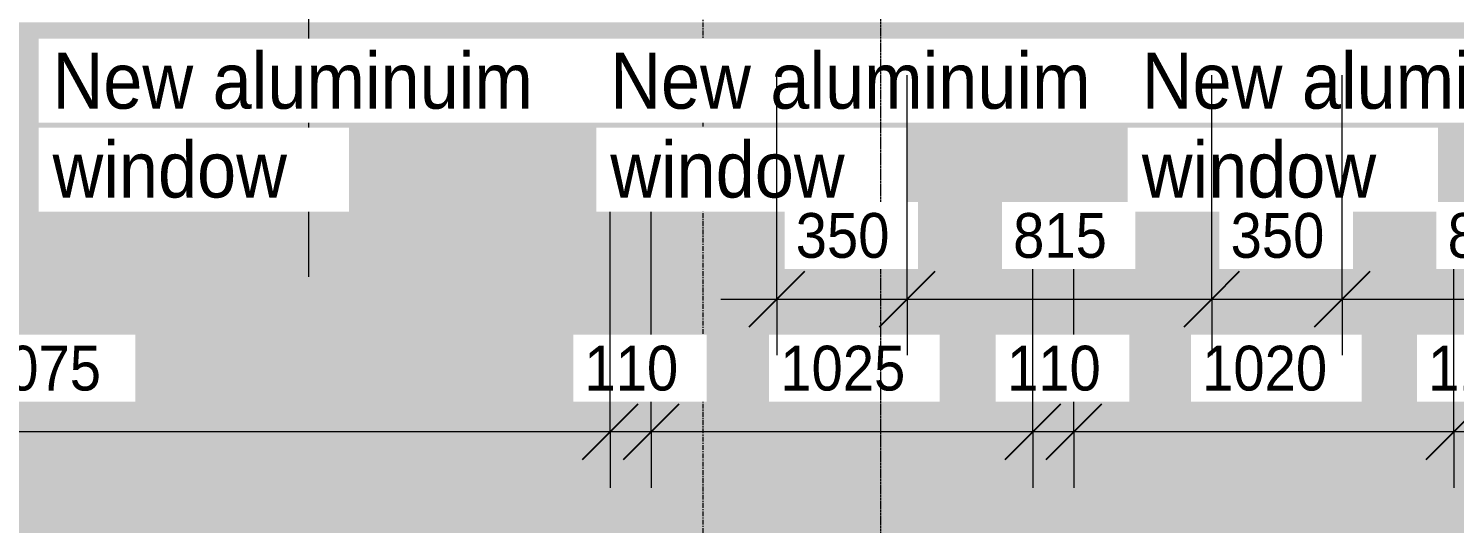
# Model space of a CAD drawing. Header units: millimetres. Extents: x -44657 to 28812, y -28146 to 16565.
# Drawn here: x -10719 to -6893, y -9146 to -7820 of the extents above; entities that cross this region are included whole.
import ezdxf

# ---------------------------------------------------------------- set-up
doc = ezdxf.new("R2010")
doc.units = ezdxf.units.MM
doc.linetypes.add('1000 Dashed', pattern=[2, 1, -1])
doc.linetypes.add('Grid Line', pattern=[22.225, 12.7, -3.175, 3.175, -3.175])
for name, color, linetype, lineweight in [('A-ANNO-DIMS', 211, 'Continuous', 5), ('A-ANNO-DIMS-100', 211, 'Continuous', 5), ('A-DETL', 90, 'Continuous', 5), ('A-FLOR-PATT', 8, 'Continuous', 9), ('G-ANNO-SYMB', 111, 'Continuous', 5), ('G-ANNO-TEXT', 231, 'Continuous', 5), ('S-GRID', 1, 'Continuous', 5)]:
    doc.layers.add(name, color=color, linetype=linetype, lineweight=lineweight)
doc.styles.add('Arial_3', font='arial.ttf', dxfattribs={"width": 0.9, "height": 120})
doc.styles.add('Arial_5', font='arial.ttf', dxfattribs={"width": 0.9, "height": 150})
doc.dimstyles.new('SVA_-_1_2mm_Arial', dxfattribs={"dimscale": 304.8, "dimtxt": 122.431128, "dimasz": 0.492126, "dimexe": 0.492126, "dimexo": 0.0625, "dimgap": 0.246063, "dimtad": 1, "dimdec": 0, "dimrnd": 5, "dimzin": 0, "dimdsep": 46, "dimtxsty": 'Arial_3', "dimblk1": 'OBLIQUE', "dimblk2": 'OBLIQUE', "dimsah": 1, "dimcen": 0.09, "dimdle": 0.492126, "dimazin": 0, "dimtfac": 1, "dimtdec": 4, "dimtix": 1, "dimtmove": 0, "dimatfit": 3, "dimfxl": 1.968504, "dimfxlon": 1, "dimtvp": 1, "dimtfill": 1, "dimtolj": 1, "dimtzin": 0, "dimarcsym": 2})

# ---------------------------------------------------------------- blocks, each defined once
blk = doc.blocks.new('DIMBLOCK6-NEW PROPOSED GROUND STOREY PLAN _White Box_')
at = {"layer": 'A-ANNO-DIMS-100'}
for p, q in [((-6894.1, -8900.7), (-6894.1, -8300.7)), ((-6784.1, -8900.7), (-6784.1, -8300.7)), ((-6784.1, -8900.7), (-6894.1, -8900.7)), ((-6894.1, -8900.7), (-6894.1, -9050.7)), ((-6784.1, -8900.7), (-6784.1, -9050.7))]:
    blk.add_line(p, q, dxfattribs=at)
at = {"layer": 'A-ANNO-DIMS-100', "lineweight": 25}
for p, q in [((-6894.1, -8900.7), (-6819.1, -8825.7)), ((-6784.1, -8900.7), (-6709.1, -8825.7)), ((-6894.1, -8900.7), (-6969.1, -8975.7)), ((-6784.1, -8900.7), (-6859.1, -8975.7))]:
    blk.add_line(p, q, dxfattribs=at)
at = {"layer": 'A-ANNO-DIMS-100', "color": 0, "insert": (-6963.4, -8669.9), "char_height": 120, "width": 298.355, "attachment_point": 1, "line_spacing_factor": 0.941778, "style": 'Arial_3', "bg_fill": 3, "box_fill_scale": 1.25, "bg_fill_color": 256, "bg_fill_true_color": 13158600, "bg_fill_transparency": 0}
blk.add_mtext('110', dxfattribs=at)
blk = doc.blocks.new('_Oblique')
at = {"color": 0, "linetype": 'ByBlock', "lineweight": -2}
blk.add_line((-0.5, -0.5), (0.5, 0.5), dxfattribs=at)
blk = doc.blocks.new('DIMBLOCK7-NEW PROPOSED GROUND STOREY PLAN _White Box_')
at = {"layer": 'A-ANNO-DIMS-100'}
for p, q in [((-7914.1, -8900.7), (-7914.1, -8300.7)), ((-6894.1, -8900.7), (-6894.1, -8300.7)), ((-6894.1, -8900.7), (-7914.1, -8900.7)), ((-7914.1, -8900.7), (-7914.1, -9050.7)), ((-6894.1, -8900.7), (-6894.1, -9050.7))]:
    blk.add_line(p, q, dxfattribs=at)
at = {"layer": 'A-ANNO-DIMS-100', "lineweight": 25}
for p, q in [((-7914.1, -8900.7), (-7839.1, -8825.7)), ((-6894.1, -8900.7), (-6819.1, -8825.7)), ((-7914.1, -8900.7), (-7989.1, -8975.7)), ((-6894.1, -8900.7), (-6969.1, -8975.7))]:
    blk.add_line(p, q, dxfattribs=at)
at = {"layer": 'A-ANNO-DIMS-100', "color": 0, "insert": (-7569.8, -8669.9), "char_height": 120, "width": 397.807, "attachment_point": 1, "line_spacing_factor": 0.941778, "style": 'Arial_3', "bg_fill": 3, "box_fill_scale": 1.25, "bg_fill_color": 256, "bg_fill_true_color": 13158600, "bg_fill_transparency": 0}
blk.add_mtext('1020', dxfattribs=at)
blk = doc.blocks.new('DIMBLOCK8-NEW PROPOSED GROUND STOREY PLAN _White Box_')
at = {"layer": 'A-ANNO-DIMS-100'}
for p, q in [((-8024.1, -8900.7), (-8024.1, -8300.7)), ((-7914.1, -8900.7), (-7914.1, -8300.7)), ((-7914.1, -8900.7), (-8024.1, -8900.7)), ((-8024.1, -8900.7), (-8024.1, -9050.7)), ((-7914.1, -8900.7), (-7914.1, -9050.7))]:
    blk.add_line(p, q, dxfattribs=at)
at = {"layer": 'A-ANNO-DIMS-100', "lineweight": 25}
for p, q in [((-8024.1, -8900.7), (-7949.1, -8825.7)), ((-7914.1, -8900.7), (-7839.1, -8825.7)), ((-8024.1, -8900.7), (-8099.1, -8975.7)), ((-7914.1, -8900.7), (-7989.1, -8975.7))]:
    blk.add_line(p, q, dxfattribs=at)
at = {"layer": 'A-ANNO-DIMS-100', "color": 0, "insert": (-8093.4, -8669.9), "char_height": 120, "width": 298.355, "attachment_point": 1, "line_spacing_factor": 0.941778, "style": 'Arial_3', "bg_fill": 3, "box_fill_scale": 1.25, "bg_fill_color": 256, "bg_fill_true_color": 13158600, "bg_fill_transparency": 0}
blk.add_mtext('110', dxfattribs=at)
blk = doc.blocks.new('DIMBLOCK9-NEW PROPOSED GROUND STOREY PLAN _White Box_')
at = {"layer": 'A-ANNO-DIMS-100'}
for p, q in [((-9048.1, -8900.7), (-9048.1, -8300.7)), ((-8024.1, -8900.7), (-8024.1, -8300.7)), ((-8024.1, -8900.7), (-9048.1, -8900.7)), ((-9048.1, -8900.7), (-9048.1, -9050.7)), ((-8024.1, -8900.7), (-8024.1, -9050.7))]:
    blk.add_line(p, q, dxfattribs=at)
at = {"layer": 'A-ANNO-DIMS-100', "lineweight": 25}
for p, q in [((-9048.1, -8900.7), (-8973.1, -8825.7)), ((-8024.1, -8900.7), (-7949.1, -8825.7)), ((-9048.1, -8900.7), (-9123.1, -8975.7)), ((-8024.1, -8900.7), (-8099.1, -8975.7))]:
    blk.add_line(p, q, dxfattribs=at)
at = {"layer": 'A-ANNO-DIMS-100', "color": 0, "insert": (-8701.8, -8669.9), "char_height": 120, "width": 397.807, "attachment_point": 1, "line_spacing_factor": 0.941778, "style": 'Arial_3', "bg_fill": 3, "box_fill_scale": 1.25, "bg_fill_color": 256, "bg_fill_true_color": 13158600, "bg_fill_transparency": 0}
blk.add_mtext('1025', dxfattribs=at)
blk = doc.blocks.new('DIMBLOCK10-NEW PROPOSED GROUND STOREY PLAN _White Box_')
at = {"layer": 'A-ANNO-DIMS-100'}
for p, q in [((-9158.1, -8900.7), (-9158.1, -8300.7)), ((-9048.1, -8900.7), (-9048.1, -8300.7)), ((-9048.1, -8900.7), (-9158.1, -8900.7)), ((-9158.1, -8900.7), (-9158.1, -9050.7)), ((-9048.1, -8900.7), (-9048.1, -9050.7))]:
    blk.add_line(p, q, dxfattribs=at)
at = {"layer": 'A-ANNO-DIMS-100', "lineweight": 25}
for p, q in [((-9158.1, -8900.7), (-9083.1, -8825.7)), ((-9048.1, -8900.7), (-8973.1, -8825.7)), ((-9158.1, -8900.7), (-9233.1, -8975.7)), ((-9048.1, -8900.7), (-9123.1, -8975.7))]:
    blk.add_line(p, q, dxfattribs=at)
at = {"layer": 'A-ANNO-DIMS-100', "color": 0, "insert": (-9227.4, -8669.9), "char_height": 120, "width": 298.355, "attachment_point": 1, "line_spacing_factor": 0.941778, "style": 'Arial_3', "bg_fill": 3, "box_fill_scale": 1.25, "bg_fill_color": 256, "bg_fill_true_color": 13158600, "bg_fill_transparency": 0}
blk.add_mtext('110', dxfattribs=at)
blk = doc.blocks.new('DIMBLOCK11-NEW PROPOSED GROUND STOREY PLAN _White Box_')
at = {"layer": 'A-ANNO-DIMS-100'}
for p, q in [((-12230.6, -8900.7), (-12230.6, -8300.7)), ((-9158.1, -8900.7), (-9158.1, -8300.7)), ((-9158.1, -8900.7), (-12230.6, -8900.7)), ((-12230.6, -8900.7), (-12230.6, -9050.7)), ((-9158.1, -8900.7), (-9158.1, -9050.7))]:
    blk.add_line(p, q, dxfattribs=at)
at = {"layer": 'A-ANNO-DIMS-100', "lineweight": 25}
for p, q in [((-12230.6, -8900.7), (-12155.6, -8825.7)), ((-9158.1, -8900.7), (-9083.1, -8825.7)), ((-12230.6, -8900.7), (-12305.6, -8975.7)), ((-9158.1, -8900.7), (-9233.1, -8975.7))]:
    blk.add_line(p, q, dxfattribs=at)
at = {"layer": 'A-ANNO-DIMS-100', "color": 0, "insert": (-10860.1, -8669.9), "char_height": 120, "width": 397.807, "attachment_point": 1, "line_spacing_factor": 0.941778, "style": 'Arial_3', "bg_fill": 3, "box_fill_scale": 1.25, "bg_fill_color": 256, "bg_fill_true_color": 13158600, "bg_fill_transparency": 0}
blk.add_mtext('3075', dxfattribs=at)
blk = doc.blocks.new('DIMBLOCK193-NEW PROPOSED GROUND STOREY PLAN _White Box_')
at = {"layer": 'A-ANNO-DIMS-100'}
for p, q in [((-8711.1, -8544.9), (-8711.1, -7944.9)), ((-8361.1, -8544.9), (-8361.1, -7944.9)), ((-8861.1, -8544.9), (-8361.1, -8544.9)), ((-8711.1, -8544.9), (-8711.1, -8694.9)), ((-8361.1, -8544.9), (-8361.1, -8694.9))]:
    blk.add_line(p, q, dxfattribs=at)
at = {"layer": 'A-ANNO-DIMS-100', "lineweight": 25}
for p, q in [((-8711.1, -8544.9), (-8636.1, -8469.9)), ((-8361.1, -8544.9), (-8286.1, -8469.9)), ((-8711.1, -8544.9), (-8786.1, -8619.9)), ((-8361.1, -8544.9), (-8436.1, -8619.9))]:
    blk.add_line(p, q, dxfattribs=at)
at = {"layer": 'A-ANNO-DIMS-100', "color": 0, "insert": (-8660.4, -8314.1), "char_height": 120, "width": 298.355, "attachment_point": 1, "line_spacing_factor": 0.941778, "style": 'Arial_3', "bg_fill": 3, "box_fill_scale": 1.25, "bg_fill_color": 256, "bg_fill_true_color": 13158600, "bg_fill_transparency": 0}
blk.add_mtext('350', dxfattribs=at)
blk = doc.blocks.new('DIMBLOCK194-NEW PROPOSED GROUND STOREY PLAN _White Box_')
at = {"layer": 'A-ANNO-DIMS-100'}
for p, q in [((-8361.1, -8544.9), (-8361.1, -7944.9)), ((-7544.1, -8544.9), (-7544.1, -7944.9)), ((-8361.1, -8544.9), (-7544.1, -8544.9)), ((-8361.1, -8544.9), (-8361.1, -8694.9)), ((-7544.1, -8544.9), (-7544.1, -8694.9))]:
    blk.add_line(p, q, dxfattribs=at)
at = {"layer": 'A-ANNO-DIMS-100', "lineweight": 25}
for p, q in [((-8361.1, -8544.9), (-8286.1, -8469.9)), ((-7544.1, -8544.9), (-7469.1, -8469.9)), ((-8361.1, -8544.9), (-8436.1, -8619.9)), ((-7544.1, -8544.9), (-7619.1, -8619.9))]:
    blk.add_line(p, q, dxfattribs=at)
at = {"layer": 'A-ANNO-DIMS-100', "color": 0, "insert": (-8076.9, -8314.1), "char_height": 120, "width": 298.355, "attachment_point": 1, "line_spacing_factor": 0.941778, "style": 'Arial_3', "bg_fill": 3, "box_fill_scale": 1.25, "bg_fill_color": 256, "bg_fill_true_color": 13158600, "bg_fill_transparency": 0}
blk.add_mtext('815', dxfattribs=at)
blk = doc.blocks.new('DIMBLOCK195-NEW PROPOSED GROUND STOREY PLAN _White Box_')
at = {"layer": 'A-ANNO-DIMS-100'}
for p, q in [((-7544.1, -8544.9), (-7544.1, -7944.9)), ((-7194.1, -8544.9), (-7194.1, -7944.9)), ((-7544.1, -8544.9), (-7194.1, -8544.9)), ((-7544.1, -8544.9), (-7544.1, -8694.9)), ((-7194.1, -8544.9), (-7194.1, -8694.9))]:
    blk.add_line(p, q, dxfattribs=at)
at = {"layer": 'A-ANNO-DIMS-100', "lineweight": 25}
for p, q in [((-7544.1, -8544.9), (-7469.1, -8469.9)), ((-7194.1, -8544.9), (-7119.1, -8469.9)), ((-7544.1, -8544.9), (-7619.1, -8619.9)), ((-7194.1, -8544.9), (-7269.1, -8619.9))]:
    blk.add_line(p, q, dxfattribs=at)
at = {"layer": 'A-ANNO-DIMS-100', "color": 0, "insert": (-7493.4, -8314.1), "char_height": 120, "width": 298.355, "attachment_point": 1, "line_spacing_factor": 0.941778, "style": 'Arial_3', "bg_fill": 3, "box_fill_scale": 1.25, "bg_fill_color": 256, "bg_fill_true_color": 13158600, "bg_fill_transparency": 0}
blk.add_mtext('350', dxfattribs=at)
blk = doc.blocks.new('DIMBLOCK196-NEW PROPOSED GROUND STOREY PLAN _White Box_')
at = {"layer": 'A-ANNO-DIMS-100'}
for p, q in [((-7194.1, -8544.9), (-7194.1, -7944.9)), ((-6379.1, -8544.9), (-6379.1, -7944.9)), ((-7194.1, -8544.9), (-6379.1, -8544.9)), ((-7194.1, -8544.9), (-7194.1, -8694.9)), ((-6379.1, -8544.9), (-6379.1, -8694.9))]:
    blk.add_line(p, q, dxfattribs=at)
at = {"layer": 'A-ANNO-DIMS-100', "lineweight": 25}
for p, q in [((-7194.1, -8544.9), (-7119.1, -8469.9)), ((-6379.1, -8544.9), (-6304.1, -8469.9)), ((-7194.1, -8544.9), (-7269.1, -8619.9)), ((-6379.1, -8544.9), (-6454.1, -8619.9))]:
    blk.add_line(p, q, dxfattribs=at)
at = {"layer": 'A-ANNO-DIMS-100', "color": 0, "insert": (-6910.9, -8314.1), "char_height": 120, "width": 298.355, "attachment_point": 1, "line_spacing_factor": 0.941778, "style": 'Arial_3', "bg_fill": 3, "box_fill_scale": 1.25, "bg_fill_color": 256, "bg_fill_true_color": 13158600, "bg_fill_transparency": 0}
blk.add_mtext('815', dxfattribs=at)

msp = doc.modelspace()

# ---------------------------------------------------------------- hatches: boundary and pattern name
at = {"layer": 'A-FLOR-PATT', "lineweight": 5}
h = msp.add_hatch(dxfattribs=at)
h.set_pattern_fill('FP_28', color=253, style=0, pattern_type=2)
h.set_pattern_definition([(44.967, (-12999.57, -8497.81), (-0.0013, 141.3372), [299.714, -99.905]), (134.98, (-12928.885, -8427.21), (-0.0009, 141.3372), [299.996, -99.999])])
h.paths.add_polyline_path([(-15023.6, -11302.7), (-373.6, -7802.7), (-16523.6, -7802.7), (-16107.6, -8773.3)])
h.paths.add_polyline_path([(-12471.1, -10365.8), (-12546.1, -10365.8), (-12546.1, -10259.8), (-12471.1, -10259.8), (-12471.1, -10334.8)])
h.paths.add_polyline_path([(-12608.6, -10210.7), (-12608.6, -9910.7), (-12408.6, -9910.7), (-12408.6, -10210.7), (-12546.1, -10210.7)])

# ---------------------------------------------------------------- linework, layer by layer
at = {"layer": 'A-DETL', "lineweight": 9}
msp.add_line((-9967.6, -7365.4), (-9967.6, -8485.4), dxfattribs=at)
at = {"layer": 'S-GRID', "linetype": 'Grid Line'}
msp.add_line((-8908.6, -26129), (-8908.6, 2838.3), dxfattribs=at)

# ---------------------------------------------------------------- next in the draw order: texts
at = {"layer": 'G-ANNO-TEXT', "color": 7, "insert": (-10654.6, -7884.4), "char_height": 150, "width": 1637.848, "attachment_point": 1, "style": 'Arial_5', "bg_fill": 3, "box_fill_scale": 1.25, "bg_fill_color": 256, "bg_fill_true_color": 13158600, "bg_fill_transparency": 0}
msp.add_mtext('New aluminuim ', dxfattribs=at)

# ---------------------------------------------------------------- next in the draw order: dimensions: what is measured, and where the dimension line sits
at = {"layer": 'A-ANNO-DIMS'}
dim = msp.add_linear_dim(base=(-6894.1, -8900.7), p1=(-6784.1, -8300.7), p2=(-6894.1, -8300.7), dimstyle='SVA_-_1_2mm_Arial', override={"dimpost": '<>', "dimfxl": 110}, dxfattribs=at)
dim.commit()
dim.dimension.update_dxf_attribs({"geometry": 'DIMBLOCK6-NEW PROPOSED GROUND STOREY PLAN _White Box_', "text_midpoint": (-6839.1, -8764.4)})

# ---------------------------------------------------------------- next in the draw order: texts
at = {"layer": 'G-ANNO-TEXT', "color": 7, "insert": (-9158, -7884.4), "char_height": 150, "width": 1637.848, "attachment_point": 1, "style": 'Arial_5', "bg_fill": 3, "box_fill_scale": 1.25, "bg_fill_color": 256, "bg_fill_true_color": 13158600, "bg_fill_transparency": 0}
msp.add_mtext('New aluminuim ', dxfattribs=at)

# ---------------------------------------------------------------- next in the draw order: dimensions: what is measured, and where the dimension line sits
at = {"layer": 'A-ANNO-DIMS'}
dim = msp.add_linear_dim(base=(-7914.1, -8900.7), p1=(-6894.1, -8300.7), p2=(-7914.1, -8300.7), dimstyle='SVA_-_1_2mm_Arial', override={"dimpost": '<>', "dimfxl": 1020}, dxfattribs=at)
dim.commit()
dim.dimension.update_dxf_attribs({"geometry": 'DIMBLOCK7-NEW PROPOSED GROUND STOREY PLAN _White Box_', "text_midpoint": (-7404.1, -8764.4)})

# ---------------------------------------------------------------- next in the draw order: texts
at = {"layer": 'G-ANNO-TEXT', "color": 7, "insert": (-7731.6, -7884.4), "char_height": 150, "width": 1637.848, "attachment_point": 1, "style": 'Arial_5', "bg_fill": 3, "box_fill_scale": 1.25, "bg_fill_color": 256, "bg_fill_true_color": 13158600, "bg_fill_transparency": 0}
msp.add_mtext('New aluminuim ', dxfattribs=at)

# ---------------------------------------------------------------- next in the draw order: dimensions: what is measured, and where the dimension line sits
at = {"layer": 'A-ANNO-DIMS'}
dim = msp.add_linear_dim(base=(-8024.1, -8900.7), p1=(-7914.1, -8300.7), p2=(-8024.1, -8300.7), dimstyle='SVA_-_1_2mm_Arial', override={"dimpost": '<>', "dimfxl": 110}, dxfattribs=at)
dim.commit()
dim.dimension.update_dxf_attribs({"geometry": 'DIMBLOCK8-NEW PROPOSED GROUND STOREY PLAN _White Box_', "text_midpoint": (-7969.1, -8764.4)})

# ---------------------------------------------------------------- next in the draw order: texts
at = {"layer": 'G-ANNO-TEXT', "color": 7, "insert": (-7731.6, -8122.5), "char_height": 150, "width": 757.595, "attachment_point": 1, "style": 'Arial_5', "bg_fill": 3, "box_fill_scale": 1.25, "bg_fill_color": 256, "bg_fill_true_color": 13158600, "bg_fill_transparency": 0}
msp.add_mtext('window', dxfattribs=at)

# ---------------------------------------------------------------- next in the draw order: dimensions: what is measured, and where the dimension line sits
at = {"layer": 'A-ANNO-DIMS'}
dim = msp.add_linear_dim(base=(-9048.1, -8900.7), p1=(-8024.1, -8300.7), p2=(-9048.1, -8300.7), dimstyle='SVA_-_1_2mm_Arial', override={"dimpost": '<>', "dimfxl": 1024}, dxfattribs=at)
dim.commit()
dim.dimension.update_dxf_attribs({"geometry": 'DIMBLOCK9-NEW PROPOSED GROUND STOREY PLAN _White Box_', "text_midpoint": (-8536.1, -8764.4)})

# ---------------------------------------------------------------- next in the draw order: dimensions: what is measured, and where the dimension line sits
dim = msp.add_linear_dim(base=(-9158.1, -8900.7), p1=(-9048.1, -8300.7), p2=(-9158.1, -8300.7), dimstyle='SVA_-_1_2mm_Arial', override={"dimpost": '<>', "dimfxl": 110}, dxfattribs=at)
dim.commit()
dim.dimension.update_dxf_attribs({"geometry": 'DIMBLOCK10-NEW PROPOSED GROUND STOREY PLAN _White Box_', "text_midpoint": (-9103.1, -8764.4)})

# ---------------------------------------------------------------- next in the draw order: dimensions: what is measured, and where the dimension line sits
dim = msp.add_linear_dim(base=(-12230.5623544, -8900.6556953), p1=(-9158.0623544, -8300.6556953), p2=(-12230.5623544, -8300.6556953), dimstyle='SVA_-_1_2mm_Arial', override={"dimpost": '<>', "dimfxl": 3072.5}, dxfattribs=at)
dim.commit()
dim.dimension.update_dxf_attribs({"geometry": 'DIMBLOCK11-NEW PROPOSED GROUND STOREY PLAN _White Box_', "text_midpoint": (-10694.3123544, -8764.3460087)})

# ---------------------------------------------------------------- next in the draw order: texts
at = {"layer": 'G-ANNO-TEXT', "color": 7, "char_height": 150, "width": 757.595, "attachment_point": 1, "style": 'Arial_5', "bg_fill": 3, "box_fill_scale": 1.25, "bg_fill_color": 256, "bg_fill_true_color": 13158600, "bg_fill_transparency": 0}
for insert in [(-10654.6, -8122.5), (-9158, -8122.5)]:
    msp.add_mtext('window', dxfattribs=dict(at, insert=insert))

# ---------------------------------------------------------------- next in the draw order: linework, layer by layer
at = {"layer": 'G-ANNO-SYMB', "linetype": '1000 Dashed'}
msp.add_line((-8432.2, -14401.3), (-8432.2, 6013), dxfattribs=at)

# ---------------------------------------------------------------- next in the draw order: dimensions: what is measured, and where the dimension line sits
at = {"layer": 'A-ANNO-DIMS'}
dim = msp.add_linear_dim(base=(-8361.1, -8544.9), p1=(-8711.1, -7944.9), p2=(-8361.1, -7944.9), dimstyle='SVA_-_1_2mm_Arial', override={"dimpost": '<>', "dimfxl": 350}, dxfattribs=at)
dim.commit()
dim.dimension.update_dxf_attribs({"geometry": 'DIMBLOCK193-NEW PROPOSED GROUND STOREY PLAN _White Box_', "text_midpoint": (-8536.1, -8408.6)})

# ---------------------------------------------------------------- next in the draw order: dimensions: what is measured, and where the dimension line sits
dim = msp.add_linear_dim(base=(-7544.1, -8544.9), p1=(-8361.1, -7944.9), p2=(-7544.1, -7944.9), dimstyle='SVA_-_1_2mm_Arial', override={"dimpost": '<>', "dimfxl": 817}, dxfattribs=at)
dim.commit()
dim.dimension.update_dxf_attribs({"geometry": 'DIMBLOCK194-NEW PROPOSED GROUND STOREY PLAN _White Box_', "text_midpoint": (-7952.6, -8408.6)})

# ---------------------------------------------------------------- next in the draw order: dimensions: what is measured, and where the dimension line sits
dim = msp.add_linear_dim(base=(-7194.1, -8544.9), p1=(-7544.1, -7944.9), p2=(-7194.1, -7944.9), dimstyle='SVA_-_1_2mm_Arial', override={"dimpost": '<>', "dimfxl": 350}, dxfattribs=at)
dim.commit()
dim.dimension.update_dxf_attribs({"geometry": 'DIMBLOCK195-NEW PROPOSED GROUND STOREY PLAN _White Box_', "text_midpoint": (-7369.1, -8408.6)})

# ---------------------------------------------------------------- next in the draw order: dimensions: what is measured, and where the dimension line sits
dim = msp.add_linear_dim(base=(-6379.1, -8544.9), p1=(-7194.1, -7944.9), p2=(-6379.1, -7944.9), dimstyle='SVA_-_1_2mm_Arial', override={"dimpost": '<>', "dimfxl": 815}, dxfattribs=at)
dim.commit()
dim.dimension.update_dxf_attribs({"geometry": 'DIMBLOCK196-NEW PROPOSED GROUND STOREY PLAN _White Box_', "text_midpoint": (-6786.6, -8408.6)})

doc.saveas('drawing.dxf')
